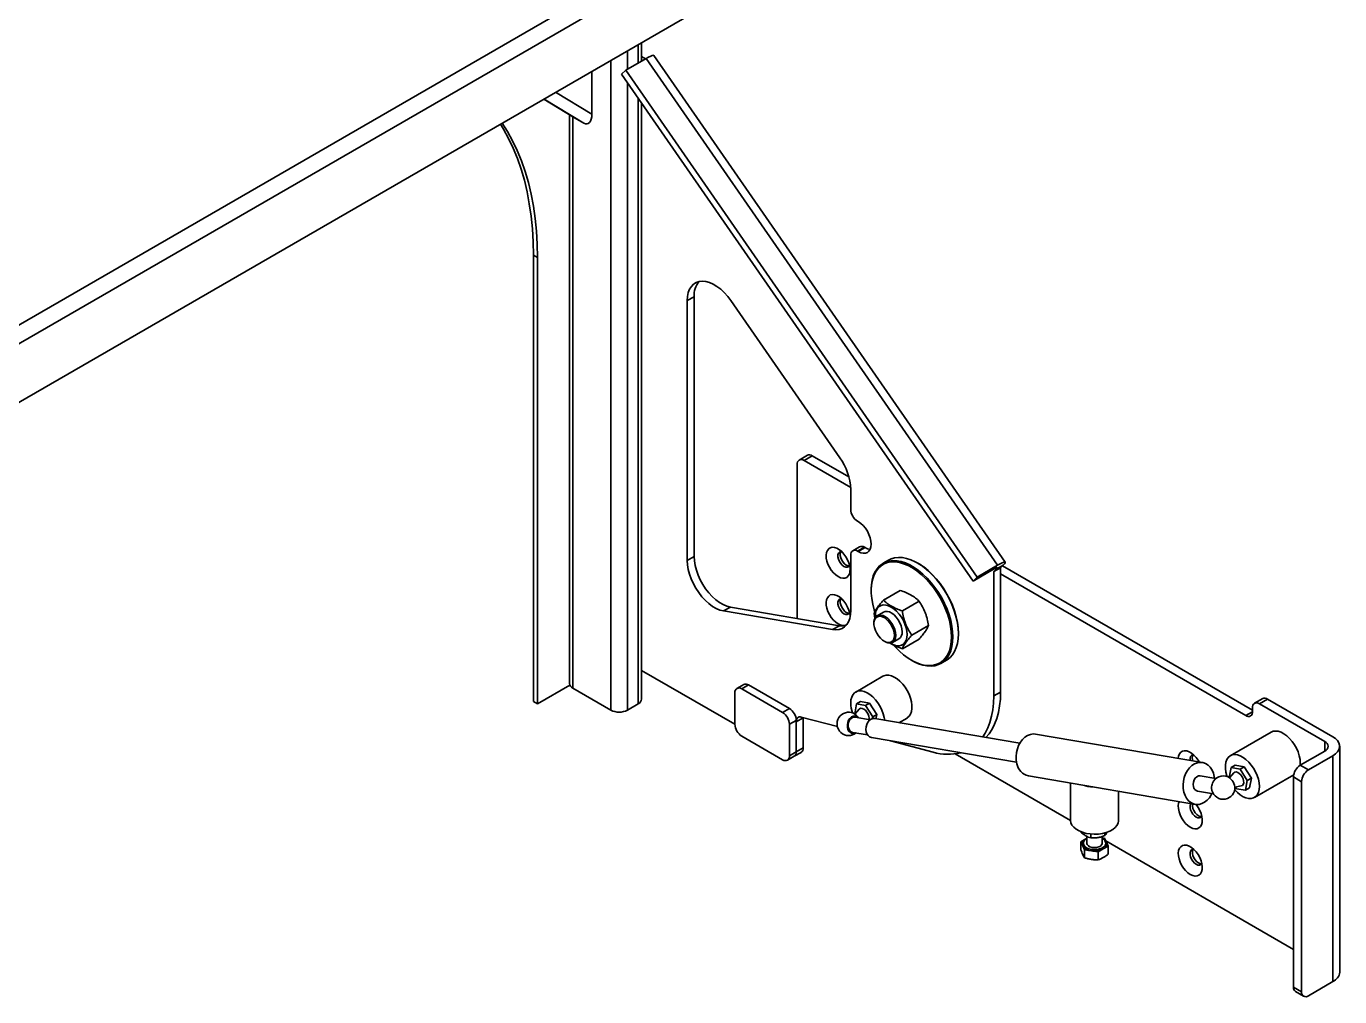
# Model space of a CAD drawing. Header units: millimetres. Extents: x 0 to 841, y 0 to 1189.
# Drawn here: x 484 to 575, y 362.5 to 429.6 of the extents above; entities that cross this region are included whole.
import ezdxf

# ---------------------------------------------------------------- set-up
doc = ezdxf.new("R2010")
doc.units = ezdxf.units.MM

msp = doc.modelspace()

# ---------------------------------------------------------------- linework, layer by layer
at = {"color": 7, "linetype": 'Continuous', "lineweight": 35}
for p, q in [((430.613, 378.392), (554.309, 449.8)), ((431.178, 377.412), (554.875, 448.821)), ((438.721, 377.716), (547.332, 440.417)), ((526.636, 427.192), (526.636, 428.469)), ((525.533, 426.555), (526.948, 427.372)), ((526.909, 427.349), (526.636, 427.506)), ((551.272, 392.317), (526.948, 427.372)), ((551.803, 392.531), (527.478, 427.586)), ((523.197, 423.514), (523.197, 426.483)), ((525.533, 426.555), (525.251, 426.282)), ((549.858, 391.501), (525.533, 426.555)), ((549.576, 391.228), (525.251, 426.282)), ((521.877, 423.341), (519.864, 424.559)), ((526.636, 383.059), (526.636, 424.286)), ((521.642, 423.483), (521.642, 384.147)), ((521.877, 423.341), (522.631, 422.906)), ((519.425, 413.597), (519.142, 413.76)), ((519.142, 413.76), (519.142, 382.895)), ((519.425, 413.597), (519.425, 382.732)), ((529.796, 410.624), (530.268, 410.896)), ((529.796, 410.624), (529.796, 392.66)), ((530.268, 410.896), (530.268, 392.933)), ((540.354, 399.758), (532.811, 410.627)), ((537.409, 399.295), (537.409, 388.637)), ((538.113, 399.927), (537.547, 399.6)), ((538.446, 399.894), (537.881, 399.567)), ((541.107, 397.705), (537.881, 399.567)), ((540.985, 398.428), (538.446, 399.894)), ((541.11, 396.179), (541.11, 397.578)), ((541.581, 395.363), (541.628, 395.335)), ((529.796, 392.66), (530.268, 392.933)), ((541.11, 389.194), (541.11, 393.022)), ((541.719, 393.599), (541.248, 393.327)), ((542.053, 393.566), (541.581, 393.294)), ((541.628, 393.267), (541.581, 393.294)), ((542.1, 393.539), (541.628, 393.267)), ((542.053, 393.566), (542.1, 393.539)), ((543.73, 392.676), (543.353, 392.458)), ((545.777, 392.451), (545.73, 392.478)), ((550.99, 392.044), (549.576, 391.228)), ((551.272, 392.317), (549.858, 391.501)), ((550.99, 392.044), (551.272, 392.317)), ((551.009, 391.88), (551.481, 392.152)), ((551.179, 392.043), (551.009, 391.88)), ((551.009, 383.278), (551.009, 391.88)), ((551.179, 392.043), (551.65, 392.315)), ((551.65, 392.315), (551.481, 392.152)), ((551.481, 383.55), (551.481, 392.152)), ((568.923, 382.3), (551.622, 392.288)), ((549.858, 391.501), (549.576, 391.228)), ((568.451, 381.919), (551.481, 391.716)), ((542.524, 390.627), (542.524, 390.573)), ((544.531, 390.58), (543.378, 389.915)), ((532.308, 389.157), (532.779, 389.429)), ((532.308, 389.157), (539.85, 387.868)), ((532.779, 389.429), (540.322, 388.14)), ((545.837, 389.826), (544.685, 389.161)), ((542.713, 388.341), (542.713, 388.287)), ((542.725, 388.986), (542.787, 388.666)), ((543.377, 389.085), (542.934, 388.829)), ((539.85, 387.868), (540.322, 388.14)), ((546.49, 388.143), (545.338, 387.477)), ((548.558, 387.579), (548.558, 387.633)), ((543.42, 387.062), (543.467, 387.035)), ((544, 386.982), (544.443, 387.238)), ((545.837, 387.213), (544.685, 386.548)), ((545.305, 385.755), (545.352, 385.728)), ((547.352, 385.53), (547.73, 385.748)), ((526.636, 385.046), (533.096, 381.317)), ((543.341, 384.64), (541.455, 383.551)), ((519.425, 382.732), (521.67, 384.028)), ((521.877, 383.821), (524.516, 382.297)), ((533.706, 384.072), (533.234, 383.8)), ((533.567, 383.767), (534.039, 384.039)), ((533.567, 383.767), (536.396, 382.134)), ((534.039, 384.039), (536.867, 382.406)), ((519.425, 382.732), (519.142, 382.895)), ((525.648, 382.297), (526.402, 382.732)), ((533.096, 381.317), (533.096, 383.495)), ((541.504, 382.73), (541.383, 382.05)), ((541.504, 382.73), (541.787, 382.893)), ((542.127, 382.624), (541.504, 382.73)), ((542.41, 382.787), (541.787, 382.893)), ((542.127, 382.624), (542.41, 382.787)), ((542.911, 382.002), (542.41, 382.787)), ((551.481, 383.55), (551.009, 383.278)), ((569.627, 383.095), (569.061, 382.769)), ((569.96, 383.062), (569.394, 382.736)), ((573.92, 380.123), (569.394, 382.736)), ((574.485, 380.45), (569.96, 383.062)), ((536.867, 382.406), (536.396, 382.134)), ((537.688, 381.823), (540.182, 381.158)), ((541.383, 382.05), (541.4, 382.024)), ((541.691, 382.366), (541.4, 382.024)), ((542.628, 381.839), (542.127, 382.624)), ((542.604, 381.707), (542.628, 381.839)), ((542.628, 381.839), (542.911, 382.002)), ((542.857, 381.701), (542.911, 382.002)), ((568.923, 382.464), (568.923, 382.192)), ((536.867, 381.318), (537.339, 381.59)), ((536.867, 381.318), (536.867, 379.14)), ((537.339, 381.499), (537.81, 381.771)), ((537.339, 381.59), (537.339, 379.412)), ((537.339, 379.412), (537.339, 381.499)), ((537.81, 381.771), (537.81, 381.791)), ((537.81, 379.685), (537.81, 381.771)), ((542.457, 381.634), (541.414, 381.811)), ((552.811, 380.009), (542.77, 381.716)), ((544.449, 381.431), (545.007, 381.753)), ((536.396, 378.868), (533.567, 380.501)), ((541.235, 380.76), (542.278, 380.582)), ((542.546, 380.402), (552.588, 378.695)), ((543.851, 380.18), (546.822, 379.387)), ((565.452, 378.672), (553.894, 380.637)), ((570.211, 380.777), (567.382, 379.144)), ((536.729, 378.835), (537.201, 379.107)), ((537.339, 379.412), (536.867, 379.14)), ((537.201, 379.107), (537.672, 379.379)), ((537.81, 379.685), (537.339, 379.412)), ((548.333, 379.271), (556.32, 374.66)), ((572.223, 378.491), (573.92, 379.47)), ((574.485, 379.144), (572.788, 378.164)), ((574.485, 379.144), (574.485, 363.521)), ((574.954, 364.174), (574.954, 379.797)), ((567.432, 378.323), (567.31, 377.644)), ((567.432, 378.323), (567.714, 378.486)), ((568.054, 378.217), (567.432, 378.323)), ((568.337, 378.38), (567.714, 378.486)), ((568.054, 378.217), (568.337, 378.38)), ((568.555, 377.432), (568.054, 378.217)), ((568.838, 377.595), (568.337, 378.38)), ((572.223, 378.491), (572.788, 378.164)), ((553.402, 377.745), (564.961, 375.78)), ((566.386, 377.567), (565.296, 377.752)), ((567.31, 377.644), (567.327, 377.617)), ((567.618, 377.959), (567.327, 377.617)), ((568.434, 376.753), (568.555, 377.432)), ((568.555, 377.432), (568.838, 377.595)), ((568.717, 376.916), (568.838, 377.595)), ((569.049, 376.258), (571.768, 377.827)), ((572.317, 377.348), (571.751, 377.674)), ((571.751, 377.674), (571.751, 363.14)), ((572.317, 377.348), (572.317, 362.813)), ((556.32, 377.249), (556.32, 374.678)), ((559.653, 374.678), (559.653, 376.682)), ((565.117, 376.7), (566.208, 376.515)), ((567.699, 376.974), (568.14, 377.054)), ((567.734, 376.98), (567.812, 376.858)), ((567.812, 376.858), (568.434, 376.753)), ((568.434, 376.753), (568.717, 376.916)), ((557.02, 373.895), (557.02, 373.875)), ((557.727, 373.728), (557.727, 373.467)), ((558.694, 373.807), (558.694, 373.616)), ((557.386, 373.386), (557.04, 373.186)), ((557.04, 373.186), (557.04, 372.632)), ((557.04, 373.186), (557.166, 372.913)), ((557.166, 372.913), (557.293, 372.64)), ((557.453, 373.425), (557.386, 373.386)), ((557.386, 373.386), (557.453, 373.421)), ((557.453, 373.569), (557.453, 373.094)), ((557.453, 373.421), (557.453, 373.421)), ((558.52, 373.094), (558.52, 373.556)), ((558.679, 373.44), (558.52, 373.465)), ((558.52, 373.421), (558.52, 373.421)), ((558.586, 372.694), (558.933, 372.894)), ((558.806, 373.167), (558.679, 373.44)), ((558.769, 373.247), (571.751, 365.752)), ((558.933, 372.894), (558.806, 373.167)), ((558.933, 372.894), (558.933, 372.339)), ((557.293, 372.64), (557.293, 372.086)), ((557.293, 372.64), (557.767, 372.567)), ((557.767, 372.567), (558.24, 372.494)), ((558.24, 372.494), (558.586, 372.694)), ((558.24, 372.494), (558.24, 371.939)), ((571.751, 363.14), (572.317, 362.813)), ((571.889, 362.834), (572.455, 362.508)), ((574.485, 363.521), (572.788, 362.541))]:
    msp.add_line(p, q, dxfattribs=at)
at = {"color": 8, "linetype": 'Continuous', "lineweight": 35}
for p, q in [((526.402, 427.057), (526.402, 428.334)), ((525.648, 426.621), (525.648, 427.898)), ((524.516, 382.297), (524.516, 427.245)), ((525.648, 382.297), (525.648, 425.71)), ((522.631, 422.906), (519.881, 424.569)), ((523.197, 423.514), (520.685, 425.033)), ((526.402, 382.732), (526.402, 424.624)), ((521.877, 383.821), (521.877, 423.341)), ((551.179, 392.043), (551.127, 392.118)), ((568.451, 381.919), (568.923, 382.191)), ((573.92, 380.123), (573.92, 379.47))]:
    msp.add_line(p, q, dxfattribs=at)
at = {"color": 7, "linetype": 'Continuous', "lineweight": 35, "flags": 128}
for points in [[(527.478, 427.586), (527.449, 427.597), (527.376, 427.582), (527.266, 427.538), (527.121, 427.467), (526.948, 427.372)], [(519.142, 413.76), (519.125, 414.685), (519.073, 415.589), (518.986, 416.469), (518.864, 417.324), (518.709, 418.153), (518.519, 418.953), (518.296, 419.724), (518.039, 420.463), (517.749, 421.17), (517.428, 421.843), (517.074, 422.481), (516.861, 422.826)], [(519.425, 413.597), (519.408, 414.522), (519.356, 415.426), (519.269, 416.306), (519.147, 417.161), (518.992, 417.99), (518.802, 418.79), (518.578, 419.56), (518.322, 420.3), (518.032, 421.007), (517.71, 421.68), (517.357, 422.318), (516.987, 422.898)], [(532.811, 410.627), (532.592, 410.917), (532.356, 411.18), (532.107, 411.412), (531.849, 411.608), (531.589, 411.764), (531.33, 411.878), (531.078, 411.947), (530.838, 411.97), (530.613, 411.947), (530.409, 411.877), (530.229, 411.763), (530.078, 411.606), (529.956, 411.41), (529.868, 411.178), (529.814, 410.914), (529.796, 410.624)], [(541.628, 395.335), (541.803, 395.215), (541.971, 395.059), (542.126, 394.874), (542.262, 394.667), (542.373, 394.446), (542.456, 394.219), (542.507, 393.996), (542.524, 393.784), (542.507, 393.592), (542.456, 393.428), (542.373, 393.297), (542.262, 393.204), (542.126, 393.154), (541.971, 393.148), (541.803, 393.186), (541.628, 393.267)], [(530.268, 392.933), (530.285, 392.626), (530.337, 392.306), (530.423, 391.977), (530.541, 391.645), (530.689, 391.317), (530.864, 390.999), (531.063, 390.696), (531.283, 390.415), (531.518, 390.16), (531.766, 389.937), (532.02, 389.749), (532.277, 389.6), (532.532, 389.492), (532.779, 389.429)], [(540.238, 391.533), (540.405, 391.456), (540.565, 391.422), (540.712, 391.431), (540.839, 391.484), (540.942, 391.578), (541.016, 391.709), (541.058, 391.872), (541.066, 392.061), (541.041, 392.267), (540.983, 392.483), (540.894, 392.699), (540.778, 392.906), (540.64, 393.096), (540.486, 393.262), (540.322, 393.396), (540.154, 393.492), (539.989, 393.548), (539.835, 393.561), (539.697, 393.53), (539.582, 393.456), (539.493, 393.343), (539.435, 393.195), (539.409, 393.018), (539.418, 392.819), (539.46, 392.607), (539.534, 392.391), (539.636, 392.178), (539.764, 391.978), (539.911, 391.799), (540.071, 391.649), (540.238, 391.533)], [(540.475, 393.272), (540.414, 393.269), (540.323, 393.231), (540.257, 393.151), (540.223, 393.037), (540.223, 392.898), (540.257, 392.744), (540.323, 392.589), (540.414, 392.445), (540.524, 392.324), (540.643, 392.235)], [(541.012, 392.27), (540.923, 392.278), (540.804, 392.327), (540.684, 392.416), (540.574, 392.538), (540.483, 392.682), (540.418, 392.837), (540.384, 392.99), (540.384, 393.13), (540.418, 393.244), (540.434, 393.272)], [(548.558, 387.579), (548.542, 387.942), (548.492, 388.319), (548.41, 388.707), (548.297, 389.101), (548.153, 389.497), (547.981, 389.889), (547.783, 390.273), (547.561, 390.644), (547.317, 390.999), (547.055, 391.333), (546.777, 391.642), (546.486, 391.922), (546.187, 392.171), (545.883, 392.385), (545.577, 392.562), (545.272, 392.699), (544.973, 392.796), (544.683, 392.85), (544.405, 392.862), (544.142, 392.832), (543.899, 392.758), (543.73, 392.676)], [(529.796, 392.66), (529.814, 392.354), (529.866, 392.034), (529.952, 391.704), (530.07, 391.373), (530.218, 391.045), (530.393, 390.727), (530.592, 390.424), (530.811, 390.143), (531.047, 389.888), (531.294, 389.665), (531.549, 389.477), (531.806, 389.328), (532.06, 389.22), (532.308, 389.157)], [(540.643, 392.235), (540.763, 392.186), (540.873, 392.18), (540.964, 392.219), (541.029, 392.299), (541.033, 392.306)], [(542.524, 390.627), (542.541, 390.97), (542.59, 391.291), (542.672, 391.584), (542.786, 391.847), (542.929, 392.077), (543.101, 392.271), (543.299, 392.426), (543.521, 392.541), (543.765, 392.614), (544.028, 392.645), (544.306, 392.633), (544.596, 392.578), (544.895, 392.481), (545.199, 392.344), (545.506, 392.167), (545.81, 391.953), (546.109, 391.704), (546.399, 391.424), (546.677, 391.115), (546.94, 390.781), (547.184, 390.426), (547.406, 390.055), (547.604, 389.671), (547.776, 389.279), (547.92, 388.884), (548.033, 388.49), (548.115, 388.102), (548.164, 387.724), (548.181, 387.361)], [(548.087, 387.361), (548.07, 387.724), (548.019, 388.103), (547.936, 388.491), (547.821, 388.886), (547.675, 389.281), (547.5, 389.673), (547.299, 390.056), (547.074, 390.425), (546.827, 390.777), (546.561, 391.108), (546.281, 391.412), (545.988, 391.686), (545.687, 391.928), (545.382, 392.133), (545.076, 392.3), (544.772, 392.427), (544.475, 392.511), (544.188, 392.553), (543.915, 392.551), (543.658, 392.506), (543.422, 392.417), (543.208, 392.287), (543.02, 392.116), (542.859, 391.908), (542.729, 391.663), (542.629, 391.386), (542.562, 391.079), (542.528, 390.747), (542.528, 390.393), (542.562, 390.022), (542.629, 389.638), (542.729, 389.246), (542.77, 389.112)], [(545.777, 392.451), (545.853, 392.405), (546.159, 392.2), (546.46, 391.958), (546.752, 391.684), (547.033, 391.38), (547.298, 391.05), (547.545, 390.698), (547.77, 390.328), (547.972, 389.945), (548.146, 389.553), (548.292, 389.158), (548.407, 388.763), (548.491, 388.375), (548.541, 387.997), (548.558, 387.633)], [(550.99, 392.044), (551.076, 392.092), (551.149, 392.127), (551.204, 392.149), (551.24, 392.157), (551.256, 392.149), (551.251, 392.127), (551.225, 392.091), (551.179, 392.043)], [(551.272, 392.317), (551.445, 392.413), (551.59, 392.484), (551.701, 392.527), (551.773, 392.542), (551.805, 392.527), (551.795, 392.483), (551.742, 392.412), (551.65, 392.315)], [(541.067, 388.746), (541.066, 388.795), (541.041, 389.001), (540.983, 389.217), (540.894, 389.432), (540.778, 389.64), (540.64, 389.83), (540.486, 389.995), (540.322, 390.129), (540.154, 390.226), (539.989, 390.282), (539.835, 390.295), (539.697, 390.264), (539.582, 390.19), (539.493, 390.077), (539.435, 389.928), (539.409, 389.752), (539.418, 389.553), (539.46, 389.341), (539.534, 389.124), (539.636, 388.912), (539.764, 388.712), (539.911, 388.533), (540.071, 388.383), (540.238, 388.267), (540.238, 388.267)], [(540.475, 390.006), (540.414, 390.003), (540.323, 389.965), (540.257, 389.885), (540.223, 389.771), (540.223, 389.631), (540.257, 389.478), (540.323, 389.323), (540.414, 389.179), (540.524, 389.058), (540.643, 388.969)], [(541.012, 389.004), (540.923, 389.012), (540.804, 389.061), (540.684, 389.15), (540.574, 389.272), (540.483, 389.416), (540.418, 389.571), (540.384, 389.724), (540.384, 389.863), (540.418, 389.978), (540.434, 390.006)], [(539.85, 387.868), (540.087, 387.849), (540.308, 387.875), (540.509, 387.947), (540.685, 388.063), (540.834, 388.22), (540.953, 388.415), (541.04, 388.646), (541.092, 388.907), (541.11, 389.194)], [(542.816, 388.721), (542.814, 388.794), (542.831, 389.004), (542.88, 389.189), (542.961, 389.342), (543.07, 389.46), (543.206, 389.538), (543.362, 389.574), (543.535, 389.567), (543.72, 389.518), (543.91, 389.427), (544.1, 389.298), (544.285, 389.134), (544.458, 388.941), (544.615, 388.724), (544.75, 388.49), (544.859, 388.246), (544.94, 388), (544.989, 387.758), (545.006, 387.529), (544.989, 387.319), (544.94, 387.134), (544.859, 386.981), (544.75, 386.863), (544.615, 386.785), (544.458, 386.749), (544.285, 386.756), (544.1, 386.805), (543.91, 386.896), (543.848, 386.934)], [(543.377, 389.085), (543.487, 389.127), (543.631, 389.132), (543.788, 389.091), (543.951, 389.008), (544.112, 388.884), (544.263, 388.727), (544.398, 388.543), (544.511, 388.342), (544.595, 388.132), (544.647, 387.923), (544.664, 387.726)], [(540.643, 388.969), (540.763, 388.92), (540.873, 388.914), (540.964, 388.953), (541.029, 389.032), (541.033, 389.04)], [(542.713, 388.341), (542.717, 388.433), (542.752, 388.596), (542.821, 388.728), (542.919, 388.821), (543.044, 388.871), (543.188, 388.876), (543.345, 388.836), (543.508, 388.752), (543.669, 388.628), (543.82, 388.471), (543.955, 388.288), (544.067, 388.086), (544.151, 387.876), (544.204, 387.668), (544.221, 387.47)], [(544.127, 387.47), (544.11, 387.655), (544.062, 387.851), (543.983, 388.048), (543.878, 388.236), (543.751, 388.409), (543.609, 388.556), (543.458, 388.672), (543.305, 388.75), (543.158, 388.788), (543.023, 388.783), (542.906, 388.736), (542.814, 388.649), (542.75, 388.526), (542.717, 388.372), (542.717, 388.196), (542.75, 388.004), (542.814, 387.807), (542.906, 387.613), (543.023, 387.432), (543.158, 387.271), (543.305, 387.139), (543.458, 387.041), (543.609, 386.982), (543.751, 386.966), (543.878, 386.992), (543.983, 387.059), (544.062, 387.165), (544.11, 387.304), (544.127, 387.47)], [(540.322, 388.14), (540.559, 388.121), (540.772, 388.146)], [(544.221, 387.47), (544.204, 387.293), (544.151, 387.145), (544.067, 387.032), (543.955, 386.96), (543.82, 386.932), (543.669, 386.95), (543.508, 387.012), (543.467, 387.035)], [(544.112, 386.755), (544.188, 386.671), (544.475, 386.381), (544.772, 386.123), (545.076, 385.899), (545.382, 385.712), (545.687, 385.565), (545.988, 385.459), (546.281, 385.396), (546.561, 385.376), (546.827, 385.4), (547.074, 385.467), (547.299, 385.577), (547.5, 385.727), (547.675, 385.917), (547.821, 386.144), (547.936, 386.405), (548.019, 386.698), (548.07, 387.018), (548.087, 387.361)], [(548.181, 387.361), (548.164, 387.018), (548.115, 386.697), (548.033, 386.404), (547.92, 386.141), (547.776, 385.911), (547.604, 385.718), (547.406, 385.563), (547.184, 385.448), (546.94, 385.374), (546.677, 385.344), (546.399, 385.356), (546.109, 385.41), (545.81, 385.507), (545.506, 385.644), (545.352, 385.728)], [(547.73, 385.748), (547.783, 385.78), (547.981, 385.935), (548.153, 386.129), (548.297, 386.358), (548.41, 386.622), (548.492, 386.915), (548.542, 387.235), (548.558, 387.579)], [(543.341, 384.64), (543.395, 384.668), (543.556, 384.712), (543.735, 384.713), (543.926, 384.67), (544.124, 384.585), (544.324, 384.46), (544.519, 384.298), (544.705, 384.105), (544.875, 383.886), (545.025, 383.647), (545.15, 383.395), (545.248, 383.137), (545.315, 382.881), (545.348, 382.634), (545.348, 382.403), (545.315, 382.195), (545.248, 382.016), (545.15, 381.871), (545.025, 381.764), (545.007, 381.753)], [(541.11, 382.788), (541.127, 383.008), (541.177, 383.203), (541.26, 383.366), (541.372, 383.492), (541.51, 383.579), (541.671, 383.623), (541.849, 383.624), (542.04, 383.582), (542.238, 383.496), (542.438, 383.371), (542.634, 383.21), (542.819, 383.017), (542.989, 382.798), (543.139, 382.558), (543.265, 382.306), (543.362, 382.049), (543.429, 381.792), (543.458, 381.599)], [(551.009, 383.278), (550.993, 382.786), (550.943, 382.315), (550.859, 381.87), (550.744, 381.453), (550.596, 381.065), (550.417, 380.71), (550.248, 380.445)], [(550.47, 380.407), (550.68, 380.662), (550.889, 380.982), (551.067, 381.337), (551.215, 381.725), (551.331, 382.142), (551.414, 382.588), (551.464, 383.058), (551.481, 383.55)], [(537.688, 381.823), (537.615, 381.835), (537.548, 381.831), (537.488, 381.81), (537.436, 381.774), (537.394, 381.724), (537.364, 381.66), (537.345, 381.584), (537.339, 381.499)], [(541.625, 381.775), (541.53, 381.848), (541.412, 381.886), (541.286, 381.879), (541.164, 381.825), (541.054, 381.73), (540.965, 381.601), (540.903, 381.448), (540.874, 381.282), (540.879, 381.116), (540.919, 380.964), (540.989, 380.836), (541.086, 380.743), (541.201, 380.691), (541.325, 380.685), (541.446, 380.724)], [(541.691, 382.366), (541.719, 382.393), (541.804, 382.429), (541.907, 382.422), (542.019, 382.372), (542.129, 382.285), (542.229, 382.167), (542.308, 382.029), (542.361, 381.884)], [(542.361, 381.884), (542.382, 381.744), (542.376, 381.648)], [(541.414, 381.811), (541.345, 381.815), (541.227, 381.783), (541.118, 381.708), (541.027, 381.595), (540.962, 381.454), (540.93, 381.299), (540.933, 381.142), (540.97, 380.998), (541.039, 380.88), (541.133, 380.797), (541.235, 380.76)], [(542.77, 381.716), (542.668, 381.719), (542.534, 381.68), (542.408, 381.595), (542.302, 381.47), (542.221, 381.314), (542.174, 381.14), (542.162, 380.96), (542.186, 380.787)], [(552.611, 378.592), (552.566, 378.839), (552.556, 379.097), (552.581, 379.358), (552.64, 379.614), (552.732, 379.856), (552.853, 380.077), (552.999, 380.269), (553.167, 380.427), (553.35, 380.545), (553.542, 380.619), (553.738, 380.648), (553.894, 380.637)], [(572.212, 378.475), (572.223, 378.653), (572.206, 378.893), (572.155, 379.146), (572.073, 379.404), (571.961, 379.659), (571.823, 379.906), (571.662, 380.136), (571.484, 380.343), (571.292, 380.521), (571.094, 380.665), (570.894, 380.77), (570.699, 380.834), (570.514, 380.855), (570.343, 380.833), (570.211, 380.777)], [(574.485, 379.144), (574.665, 379.267), (574.804, 379.406), (574.899, 379.558), (574.948, 379.716), (574.948, 379.877), (574.899, 380.036), (574.804, 380.187), (574.665, 380.327), (574.485, 380.45)], [(565.224, 378.711), (565.15, 378.836), (565.012, 379.027), (564.858, 379.192), (564.693, 379.326), (564.526, 379.423), (564.361, 379.479), (564.207, 379.492), (564.069, 379.46), (563.953, 379.387), (563.865, 379.273), (563.806, 379.125), (563.781, 378.956)], [(564.847, 379.202), (564.785, 379.2), (564.694, 379.161), (564.629, 379.082), (564.595, 378.968), (564.595, 378.828), (564.596, 378.818)], [(569.394, 377.021), (569.377, 377.26), (569.327, 377.513), (569.245, 377.771), (569.133, 378.027), (568.994, 378.273), (568.834, 378.503), (568.655, 378.71), (568.464, 378.888), (568.266, 379.032), (568.066, 379.137), (567.871, 379.201), (567.685, 379.222), (567.515, 379.2), (567.365, 379.134), (567.239, 379.027), (567.142, 378.882), (567.075, 378.702), (567.041, 378.494), (567.041, 378.263), (567.075, 378.016), (567.142, 377.76), (567.161, 377.703)], [(564.169, 376.627), (564.124, 376.874), (564.114, 377.132), (564.139, 377.394), (564.198, 377.649), (564.29, 377.892), (564.411, 378.112), (564.558, 378.305), (564.725, 378.462), (564.908, 378.58), (565.101, 378.655), (565.297, 378.683), (565.49, 378.665), (565.674, 378.6), (565.843, 378.491), (565.991, 378.342), (566.114, 378.157), (566.208, 377.942), (566.27, 377.703), (566.288, 377.583)], [(564.829, 377.008), (564.809, 377.161), (564.824, 377.318), (564.873, 377.468), (564.952, 377.596), (565.053, 377.692), (565.168, 377.746), (565.286, 377.753), (565.296, 377.752)], [(567.618, 377.959), (567.686, 378.01), (567.781, 378.024), (567.89, 377.995), (568.002, 377.926), (568.108, 377.822), (568.199, 377.693), (568.266, 377.55), (568.303, 377.406), (568.308, 377.274), (568.279, 377.165), (568.219, 377.089), (568.14, 377.054)], [(566.109, 376.532), (566.066, 376.447), (565.931, 376.24), (565.774, 376.064), (565.598, 375.926), (565.409, 375.829), (565.214, 375.778), (565.019, 375.773), (564.83, 375.814), (564.652, 375.901), (564.493, 376.031), (564.357, 376.199), (564.248, 376.4), (564.169, 376.627)], [(567.69, 376.787), (567.871, 376.599), (568.066, 376.438), (568.266, 376.312), (568.464, 376.227), (568.655, 376.185), (568.834, 376.185), (568.994, 376.23), (569.133, 376.317), (569.245, 376.443), (569.327, 376.606), (569.377, 376.8), (569.394, 377.021)], [(563.845, 375.97), (563.806, 375.859), (563.781, 375.682), (563.789, 375.484), (563.831, 375.272), (563.905, 375.055), (564.008, 374.842), (564.135, 374.643), (564.282, 374.464), (564.442, 374.313), (564.609, 374.197)], [(564.64, 375.835), (564.629, 375.816), (564.595, 375.701), (564.595, 375.562), (564.629, 375.409), (564.694, 375.254), (564.785, 375.11), (564.895, 374.988), (565.015, 374.899)], [(564.609, 374.197), (564.776, 374.12), (564.937, 374.086), (565.083, 374.095), (565.211, 374.148), (565.314, 374.242), (565.387, 374.373), (565.43, 374.537), (565.438, 374.725), (565.413, 374.932), (565.354, 375.147), (565.266, 375.363), (565.15, 375.57), (565.012, 375.761), (565, 375.774)], [(565.384, 374.935), (565.295, 374.943), (565.175, 374.992), (565.056, 375.081), (564.946, 375.202), (564.854, 375.346), (564.789, 375.501), (564.755, 375.655), (564.755, 375.794), (564.758, 375.815)], [(556.32, 374.678), (556.32, 374.669), (556.347, 374.504), (556.423, 374.344), (556.546, 374.195), (556.711, 374.059), (556.913, 373.942), (557.148, 373.847), (557.407, 373.776), (557.684, 373.732), (557.969, 373.716), (558.255, 373.729), (558.533, 373.77), (558.795, 373.837), (559.033, 373.93), (559.24, 374.044), (559.409, 374.178), (559.537, 374.326), (559.619, 374.485), (559.652, 374.649), (559.653, 374.678)], [(565.015, 374.899), (565.134, 374.85), (565.244, 374.845), (565.335, 374.883), (565.401, 374.963), (565.404, 374.97)], [(557.438, 372.778), (557.319, 372.867), (557.242, 372.97), (557.211, 373.08), (557.23, 373.192), (557.295, 373.298), (557.405, 373.39), (557.453, 373.419)], [(558.52, 373.419), (558.599, 373.369), (558.698, 373.272), (558.752, 373.164), (558.758, 373.052), (558.716, 372.943), (558.627, 372.843), (558.499, 372.759), (558.338, 372.696), (558.155, 372.658), (557.962, 372.647), (557.77, 372.665), (557.592, 372.709), (557.438, 372.778), (557.438, 372.778)], [(557.453, 373.094), (557.453, 373.083), (557.483, 372.993), (557.557, 372.912), (557.669, 372.847), (557.81, 372.804), (557.966, 372.787), (558.124, 372.797), (558.27, 372.834), (558.39, 372.894), (558.475, 372.971), (558.516, 373.06), (558.52, 373.094)], [(564.609, 370.931), (564.776, 370.854), (564.937, 370.82), (565.083, 370.829), (565.211, 370.882), (565.314, 370.976), (565.387, 371.107), (565.43, 371.271), (565.438, 371.459), (565.413, 371.666), (565.354, 371.881), (565.266, 372.097), (565.15, 372.304), (565.012, 372.494), (564.858, 372.66), (564.693, 372.794), (564.526, 372.891), (564.361, 372.947), (564.207, 372.959), (564.069, 372.928), (563.953, 372.854), (563.865, 372.741), (563.806, 372.593), (563.781, 372.416), (563.789, 372.217), (563.831, 372.005), (563.905, 371.789), (564.008, 371.576), (564.135, 371.376), (564.282, 371.198), (564.442, 371.047), (564.609, 370.931)], [(564.847, 372.67), (564.785, 372.668), (564.694, 372.629), (564.629, 372.549), (564.595, 372.435), (564.595, 372.296), (564.629, 372.142), (564.694, 371.987), (564.785, 371.843), (564.895, 371.722), (565.015, 371.633)], [(565.384, 371.669), (565.295, 371.677), (565.175, 371.726), (565.056, 371.815), (564.946, 371.936), (564.854, 372.08), (564.789, 372.235), (564.755, 372.388), (564.755, 372.528), (564.789, 372.642), (564.806, 372.67)], [(565.015, 371.633), (565.134, 371.584), (565.244, 371.579), (565.335, 371.617), (565.401, 371.697), (565.404, 371.704)]]:
    msp.add_lwpolyline(points, dxfattribs=at)
at = {"color": 7, "linetype": 'Continuous', "lineweight": 35}
for centre, radius, start, end in [((531.783, 410.987), 1.518, 140.87249, 183.42327), ((537.697, 399.342), 0.291, 50.79671, 189.21404), ((538.251, 399.621), 0.335, 54.38242, 114.30712), ((537.113, 397.413), 4, 2.36464, 35.8918), ((542.133, 396.226), 1.025, 182.60548, 237.39452), ((541.397, 393.068), 0.291, 50.79671, 189.21404), ((541.857, 393.294), 0.335, 54.38242, 114.30712), ((542.532, 394.231), 0.816, 238.01117, 264.35138), ((540.581, 388.742), 0.586, 234.18287, 294.73345), ((544.14, 387.669), 0.528, 305.12687, 6.18531), ((522.043, 384.187), 0.402, 185.6948, 245.62534), ((533.383, 383.542), 0.291, 50.79671, 189.21404), ((533.844, 383.767), 0.335, 54.38242, 114.30712), ((526.236, 383.099), 0.402, 294.37466, 354.3052), ((543.234, 382.825), 2.124, 180.99348, 199.68704), ((569.21, 382.51), 0.291, 50.79671, 189.21404), ((569.765, 382.79), 0.335, 54.38242, 114.30712), ((525.082, 383.389), 1.23, 242.60967, 297.39033), ((535.844, 381.271), 1.025, 2.60548, 57.39452), ((536.315, 381.543), 1.025, 2.60548, 57.39452), ((540.969, 381.346), 0.808, 66.08233, 309.06673), ((540.956, 381.388), 0.776, 29.22246, 63.98204), ((568.635, 382.145), 0.291, 230.79671, 9.21404), ((534.12, 381.364), 1.025, 182.60548, 237.39452), ((542.66, 380.868), 0.481, 189.79264, 256.29912), ((573.796, 379.797), 0.349, 290.78342, 69.21658), ((536.58, 379.094), 0.291, 230.79671, 9.21404), ((537.022, 379.372), 0.32, 304.05635, 7.25583), ((537.012, 379.376), 0.329, 305.01333, 6.29885), ((537.483, 379.649), 0.329, 305.01333, 6.29885), ((547.838, 382.867), 3.625, 253.72138, 284.1251), ((565.233, 378.97), 0.486, 151.49016, 202.34181), ((553.657, 378.776), 1.062, 189.96726, 256.1245), ((572.775, 377.628), 1.025, 122.60548, 177.39452), ((566.896, 376.939), 0.808, 66.08233, 157.64346), ((566.811, 376.89), 0.889, 357.61659, 62.37803), ((573.34, 377.301), 1.025, 122.60548, 177.39452), ((557.966, 379.628), 2.645, 252.68739, 268.01971), ((565.204, 377.07), 0.38, 189.36452, 256.72724), ((566.902, 376.938), 0.815, 157.74311, 182.96399), ((566.896, 376.939), 0.808, 183.06365, 353.91229), ((557.518, 373.037), 0.373, 110.74208, 199.461), ((557.813, 373.34), 0.775, 213.43888, 266.5665), ((558.309, 372.895), 0.566, 28.64258, 68.14071), ((558.454, 373.042), 0.373, 290.74208, 19.461), ((557.988, 373.851), 1.303, 260.2289, 297.35717), ((574.154, 364.253), 0.804, 294.33324, 354.34662), ((572.078, 363.104), 0.329, 173.70115, 234.98667), ((572.604, 362.766), 0.291, 170.78596, 309.20329)]:
    msp.add_arc(centre, radius, start, end, dxfattribs=at)
msp.add_ellipse((522.631, 423.841), major_axis=(-0.256, 0.981), ratio=0.51405, start_param=2.672344, end_param=4.24314, dxfattribs=at)
for points, knots in [([(544.531, 390.58), (544.668, 390.537), (544.802, 390.489), (545.056, 390.383), (545.175, 390.325), (545.34, 390.23), (545.393, 390.196), (545.495, 390.127), (545.543, 390.091), (545.68, 389.981), (545.762, 389.905), (545.837, 389.826)], [0, 0, 0, 0, 0.25, 0.25, 0.5, 0.5, 0.625, 0.625, 0.75, 0.75, 1, 1, 1, 1]), ([(543.378, 389.915), (543.294, 389.821), (543.215, 389.73), (543.071, 389.556), (543.007, 389.472), (542.924, 389.353), (542.898, 389.315), (542.852, 389.242), (542.831, 389.207), (542.776, 389.106), (542.748, 389.044), (542.725, 388.986)], [0, 0, 0, 0, 0.25, 0.25, 0.5, 0.5, 0.625, 0.625, 0.75, 0.75, 1, 1, 1, 1]), ([(543.378, 389.915), (543.454, 389.836), (543.537, 389.758), (543.72, 389.612), (543.82, 389.543), (543.986, 389.448), (544.044, 389.417), (544.164, 389.358), (544.226, 389.33), (544.416, 389.251), (544.549, 389.204), (544.685, 389.161)], [0, 0, 0, 0, 0.25, 0.25, 0.5, 0.5, 0.625, 0.625, 0.75, 0.75, 1, 1, 1, 1]), ([(545.338, 387.477), (545.254, 387.597), (545.175, 387.721), (545.031, 387.98), (544.967, 388.116), (544.883, 388.331), (544.858, 388.404), (544.812, 388.552), (544.791, 388.626), (544.736, 388.852), (544.707, 389.005), (544.685, 389.161)], [0, 0, 0, 0, 0.25, 0.25, 0.5, 0.5, 0.625, 0.625, 0.75, 0.75, 1, 1, 1, 1]), ([(545.837, 389.826), (545.921, 389.706), (546, 389.583), (546.144, 389.323), (546.209, 389.187), (546.292, 388.973), (546.318, 388.9), (546.363, 388.752), (546.384, 388.677), (546.439, 388.451), (546.468, 388.298), (546.49, 388.143)], [0, 0, 0, 0, 0.25, 0.25, 0.5, 0.5, 0.625, 0.625, 0.75, 0.75, 1, 1, 1, 1]), ([(544.685, 386.548), (544.707, 386.606), (544.736, 386.668), (544.809, 386.802), (544.854, 386.874), (544.937, 386.993), (544.968, 387.034), (545.032, 387.118), (545.066, 387.161), (545.174, 387.292), (545.254, 387.384), (545.338, 387.477)], [0, 0, 0, 0, 0.25, 0.25, 0.5, 0.5, 0.625, 0.625, 0.75, 0.75, 1, 1, 1, 1]), ([(546.49, 388.143), (546.468, 388.085), (546.439, 388.023), (546.366, 387.889), (546.321, 387.816), (546.238, 387.698), (546.207, 387.657), (546.143, 387.573), (546.109, 387.53), (546.001, 387.398), (545.921, 387.307), (545.837, 387.213)], [0, 0, 0, 0, 0.25, 0.25, 0.5, 0.5, 0.625, 0.625, 0.75, 0.75, 1, 1, 1, 1]), ([(543.805, 386.947), (543.906, 386.885), (544.163, 386.726), (544.488, 386.615), (544.685, 386.548)], [0, 0, 0, 0, 0.392496, 1, 1, 1, 1]), ([(557.02, 373.875), (557.077, 373.823), (557.136, 373.773), (557.254, 373.683), (557.314, 373.642), (557.433, 373.573), (557.494, 373.544), (557.612, 373.498), (557.67, 373.481), (557.727, 373.467)], [0, 0, 0, 0, 0.25, 0.25, 0.5, 0.5, 0.75, 0.75, 1, 1, 1, 1]), ([(558.837, 373.866), (558.829, 373.848), (558.781, 373.732), (558.734, 373.669), (558.694, 373.616)], [0, 0, 0, 0, 0.157318, 1, 1, 1, 1]), ([(558.694, 373.616), (558.615, 373.585), (558.535, 373.557), (558.375, 373.51), (558.294, 373.491), (558.17, 373.472), (558.129, 373.467), (558.047, 373.46), (558.007, 373.458), (557.886, 373.456), (557.806, 373.46), (557.727, 373.467)], [0, 0, 0, 0, 0.25, 0.25, 0.5, 0.5, 0.625, 0.625, 0.75, 0.75, 1, 1, 1, 1]), ([(557.166, 372.32), (557.145, 372.365), (557.124, 372.414), (557.082, 372.519), (557.061, 372.574), (557.04, 372.632)], [0, 0, 0, 0, 0.5, 0.5, 1, 1, 1, 1]), ([(557.293, 372.086), (557.272, 372.119), (557.251, 372.155), (557.209, 372.232), (557.188, 372.274), (557.166, 372.32)], [0, 0, 0, 0, 0.5, 0.5, 1, 1, 1, 1]), ([(557.767, 371.973), (557.688, 371.986), (557.609, 372.001), (557.451, 372.039), (557.372, 372.061), (557.293, 372.086)], [0, 0, 0, 0, 0.5, 0.5, 1, 1, 1, 1]), ([(558.24, 371.939), (558.161, 371.939), (558.082, 371.942), (557.924, 371.953), (557.845, 371.961), (557.767, 371.973)], [0, 0, 0, 0, 0.5, 0.5, 1, 1, 1, 1]), ([(558.586, 372.1), (558.528, 372.067), (558.471, 372.037), (558.355, 371.984), (558.297, 371.96), (558.24, 371.939)], [0, 0, 0, 0, 0.5, 0.5, 1, 1, 1, 1]), ([(558.933, 372.339), (558.875, 372.294), (558.817, 372.251), (558.702, 372.17), (558.644, 372.133), (558.586, 372.1)], [0, 0, 0, 0, 0.5, 0.5, 1, 1, 1, 1])]:
    msp.add_open_spline(points, degree=3, knots=knots, dxfattribs=at)

doc.saveas('drawing.dxf')
